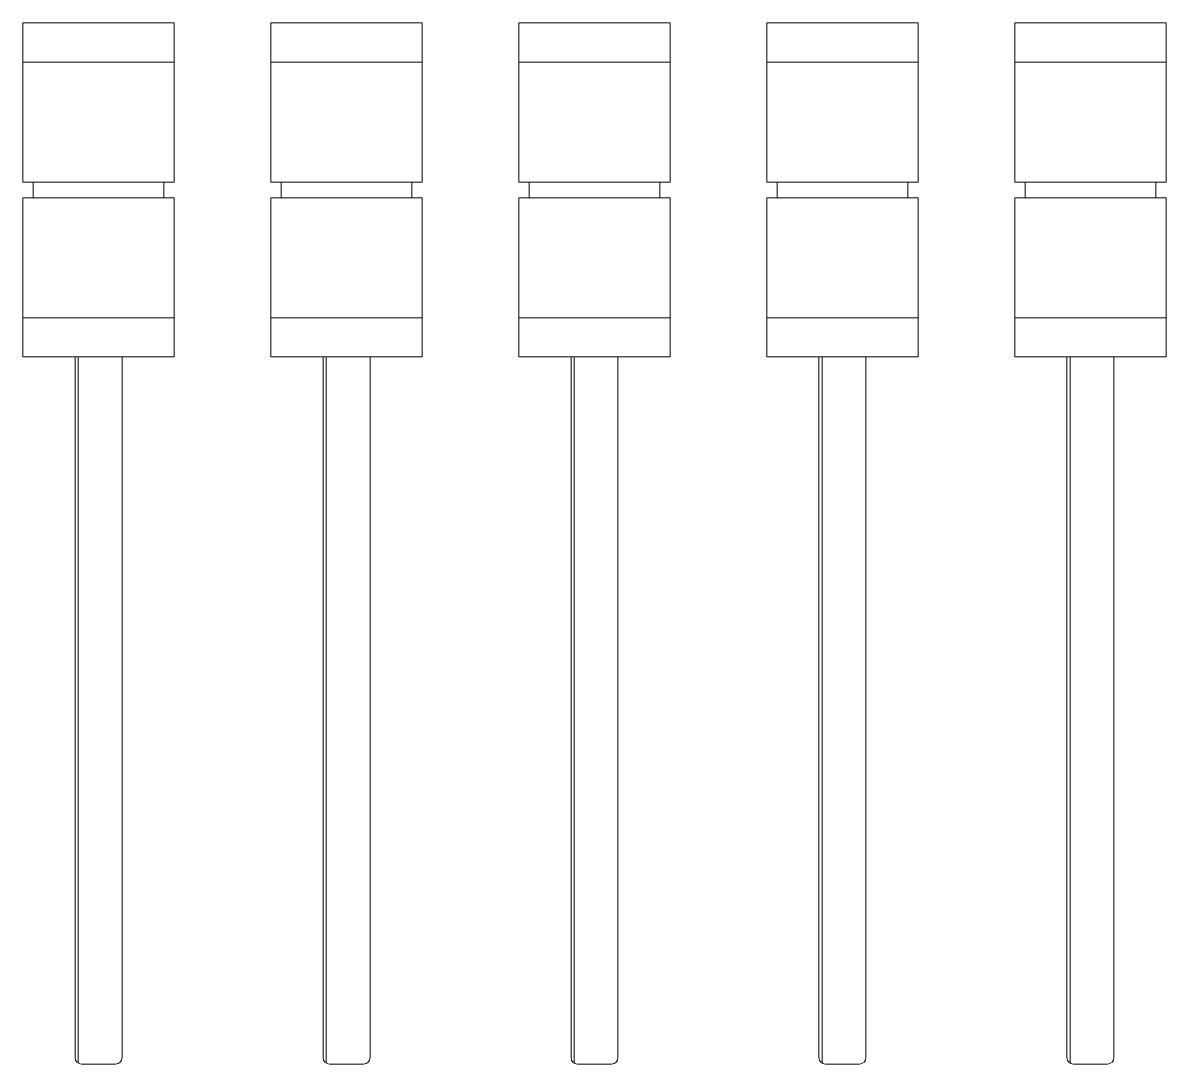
# Model space of a CAD drawing. Header units: metres. Extents: x 0.424 to 0.895, y -0.018 to 0.953.
# Drawn here: x 0.564 to 0.6516, y 0.4372 to 0.517 of the extents above; entities that cross this region are included whole.
import ezdxf

# ---------------------------------------------------------------- set-up
doc = ezdxf.new("R2010")
doc.units = ezdxf.units.M
doc.layers.add('Sichtbar (ISO)', color=7, linetype='Continuous', lineweight=50)
doc.layers.add('Sichtbar schmal (ISO)', color=7, linetype='Continuous', lineweight=35)

msp = doc.modelspace()

# ---------------------------------------------------------------- linework, layer by layer
at = {"layer": 'Sichtbar (ISO)', "lineweight": 9}
for p, q in [((0.5640000000000007, 0.5169760999609783), (0.5640000000000007, 0.5139760999609784)), ((0.5640000000000007, 0.5169760999609783), (0.5756000000000006, 0.5169760999609783)), ((0.5756000000000006, 0.5139760999609784), (0.5756000000000006, 0.5169760999609783)), ((0.5830000000000006, 0.5169760999609783), (0.5830000000000006, 0.5139760999609784)), ((0.5830000000000006, 0.5169760999609783), (0.5946000000000006, 0.5169760999609783)), ((0.5946000000000006, 0.5139760999609784), (0.5946000000000006, 0.5169760999609783)), ((0.6020000000000002, 0.5169760999609783), (0.6020000000000002, 0.5139760999609784)), ((0.6020000000000002, 0.5169760999609783), (0.6136000000000001, 0.5169760999609783)), ((0.6136000000000001, 0.5139760999609784), (0.6136000000000001, 0.5169760999609783)), ((0.6210000000000002, 0.5169760999609783), (0.6210000000000002, 0.5139760999609784)), ((0.6210000000000002, 0.5169760999609783), (0.6326000000000002, 0.5169760999609783)), ((0.6326000000000002, 0.5139760999609784), (0.6326000000000002, 0.5169760999609783)), ((0.6400000000000002, 0.5169760999609783), (0.6400000000000002, 0.5139760999609784)), ((0.6400000000000002, 0.5169760999609783), (0.6516000000000001, 0.5169760999609783)), ((0.6516000000000001, 0.5139760999609784), (0.6516000000000001, 0.5169760999609783)), ((0.5640000000000007, 0.5139760999609784), (0.5640000000000007, 0.5047760999609784)), ((0.5640000000000007, 0.5139760999609784), (0.5756000000000006, 0.5139760999609784)), ((0.5756000000000006, 0.5047760999609784), (0.5756000000000006, 0.5139760999609784)), ((0.5830000000000006, 0.5139760999609784), (0.5830000000000006, 0.5047760999609784)), ((0.5830000000000006, 0.5139760999609784), (0.5946000000000006, 0.5139760999609784)), ((0.5946000000000006, 0.5047760999609784), (0.5946000000000006, 0.5139760999609784)), ((0.6020000000000002, 0.5139760999609784), (0.6020000000000002, 0.5047760999609784)), ((0.6020000000000002, 0.5139760999609784), (0.6136000000000001, 0.5139760999609784)), ((0.6136000000000001, 0.5047760999609784), (0.6136000000000001, 0.5139760999609784)), ((0.6210000000000002, 0.5139760999609784), (0.6210000000000002, 0.5047760999609784)), ((0.6210000000000002, 0.5139760999609784), (0.6326000000000002, 0.5139760999609784)), ((0.6326000000000002, 0.5047760999609784), (0.6326000000000002, 0.5139760999609784)), ((0.6400000000000002, 0.5139760999609784), (0.6400000000000002, 0.5047760999609784)), ((0.6400000000000002, 0.5139760999609784), (0.6516000000000001, 0.5139760999609784)), ((0.6516000000000001, 0.5047760999609784), (0.6516000000000001, 0.5139760999609784)), ((0.5640000000000007, 0.5047760999609785), (0.5756000000000006, 0.5047760999609785)), ((0.5648000000000009, 0.5047760999609785), (0.5648000000000009, 0.5035760999609784)), ((0.5748000000000004, 0.5047760999609785), (0.5748000000000004, 0.5035760999609784)), ((0.5830000000000006, 0.5047760999609785), (0.5946000000000006, 0.5047760999609785)), ((0.5838000000000004, 0.5047760999609785), (0.5838000000000004, 0.5035760999609784)), ((0.5938000000000004, 0.5047760999609785), (0.5938000000000004, 0.5035760999609784)), ((0.6020000000000002, 0.5047760999609785), (0.6136000000000001, 0.5047760999609785)), ((0.6028000000000004, 0.5047760999609785), (0.6028000000000004, 0.5035760999609784)), ((0.6128000000000003, 0.5047760999609785), (0.6128000000000003, 0.5035760999609784)), ((0.6210000000000002, 0.5047760999609785), (0.6326000000000002, 0.5047760999609785)), ((0.6218000000000004, 0.5047760999609785), (0.6218000000000004, 0.5035760999609784)), ((0.6318000000000004, 0.5047760999609785), (0.6318000000000004, 0.5035760999609784)), ((0.6400000000000002, 0.5047760999609785), (0.6516000000000001, 0.5047760999609785)), ((0.6408000000000004, 0.5047760999609785), (0.6408000000000004, 0.5035760999609784)), ((0.6508000000000004, 0.5047760999609785), (0.6508000000000004, 0.5035760999609784)), ((0.5640000000000007, 0.5035760999609784), (0.5640000000000007, 0.4943760999609785)), ((0.5756000000000006, 0.5035760999609784), (0.5640000000000007, 0.5035760999609784)), ((0.5756000000000006, 0.4943760999609785), (0.5756000000000006, 0.5035760999609785)), ((0.5830000000000006, 0.5035760999609784), (0.5830000000000006, 0.4943760999609785)), ((0.5946000000000006, 0.5035760999609784), (0.5830000000000006, 0.5035760999609784)), ((0.5946000000000006, 0.4943760999609785), (0.5946000000000006, 0.5035760999609785)), ((0.6020000000000002, 0.5035760999609784), (0.6020000000000002, 0.4943760999609785)), ((0.6136000000000001, 0.5035760999609784), (0.6020000000000002, 0.5035760999609784)), ((0.6136000000000001, 0.4943760999609785), (0.6136000000000001, 0.5035760999609785)), ((0.6210000000000002, 0.5035760999609784), (0.6210000000000002, 0.4943760999609785)), ((0.6326000000000002, 0.5035760999609784), (0.6210000000000002, 0.5035760999609784)), ((0.6326000000000002, 0.4943760999609785), (0.6326000000000002, 0.5035760999609785)), ((0.6400000000000002, 0.5035760999609784), (0.6400000000000002, 0.4943760999609785)), ((0.6516000000000001, 0.5035760999609784), (0.6400000000000002, 0.5035760999609784)), ((0.6516000000000001, 0.4943760999609785), (0.6516000000000001, 0.5035760999609785)), ((0.5640000000000007, 0.4943760999609785), (0.5640000000000007, 0.4913760999609785)), ((0.5640000000000007, 0.4943760999609785), (0.5756000000000006, 0.4943760999609785)), ((0.5756000000000006, 0.4913760999609785), (0.5756000000000006, 0.4943760999609785)), ((0.5830000000000006, 0.4943760999609785), (0.5830000000000006, 0.4913760999609785)), ((0.5830000000000006, 0.4943760999609785), (0.5946000000000006, 0.4943760999609785)), ((0.5946000000000006, 0.4913760999609785), (0.5946000000000006, 0.4943760999609785)), ((0.6020000000000002, 0.4943760999609785), (0.6020000000000002, 0.4913760999609785)), ((0.6020000000000002, 0.4943760999609785), (0.6136000000000001, 0.4943760999609785)), ((0.6136000000000001, 0.4913760999609785), (0.6136000000000001, 0.4943760999609785)), ((0.6210000000000002, 0.4943760999609785), (0.6210000000000002, 0.4913760999609785)), ((0.6210000000000002, 0.4943760999609785), (0.6326000000000002, 0.4943760999609785)), ((0.6326000000000002, 0.4913760999609785), (0.6326000000000002, 0.4943760999609785)), ((0.6400000000000002, 0.4943760999609785), (0.6400000000000002, 0.4913760999609785)), ((0.6400000000000002, 0.4943760999609785), (0.6516000000000001, 0.4943760999609785)), ((0.6516000000000001, 0.4913760999609785), (0.6516000000000001, 0.4943760999609785)), ((0.5640000000000007, 0.4913760999609785), (0.5756000000000006, 0.4913760999609785)), ((0.5679996739162682, 0.437676426079791), (0.5679996739162682, 0.4913760999609785)), ((0.5715996739162681, 0.4913760999609785), (0.5715996739162681, 0.437676426079791)), ((0.5830000000000006, 0.4913760999609785), (0.5946000000000006, 0.4913760999609785)), ((0.5869996739162682, 0.437676426079791), (0.5869996739162682, 0.4913760999609784)), ((0.5905996739162681, 0.4913760999609784), (0.5905996739162681, 0.437676426079791)), ((0.6020000000000002, 0.4913760999609785), (0.6136000000000001, 0.4913760999609785)), ((0.6059996739162682, 0.437676426079791), (0.6059996739162682, 0.4913760999609785)), ((0.6095996739162681, 0.4913760999609785), (0.6095996739162681, 0.437676426079791)), ((0.6210000000000002, 0.4913760999609785), (0.6326000000000002, 0.4913760999609785)), ((0.6249996739162682, 0.437676426079791), (0.6249996739162682, 0.4913760999609785)), ((0.628599673916268, 0.4913760999609785), (0.628599673916268, 0.437676426079791)), ((0.6400000000000002, 0.4913760999609785), (0.6516000000000001, 0.4913760999609785)), ((0.6439996739162682, 0.437676426079791), (0.6439996739162682, 0.4913760999609785)), ((0.647599673916268, 0.4913760999609784), (0.647599673916268, 0.437676426079791)), ((0.571099673916268, 0.437176426079791), (0.5684996739162682, 0.437176426079791)), ((0.590099673916268, 0.437176426079791), (0.5874996739162681, 0.437176426079791)), ((0.6090996739162681, 0.437176426079791), (0.6064996739162681, 0.437176426079791)), ((0.6280996739162681, 0.437176426079791), (0.6254996739162682, 0.437176426079791)), ((0.6470996739162681, 0.437176426079791), (0.6444996739162682, 0.437176426079791))]:
    msp.add_line(p, q, dxfattribs=at)
for centre, radius, start, end in [((0.5684996739162682, 0.437676426079791), 0.0005, 180, 270), ((0.571099673916268, 0.437676426079791), 0.0004999999999999432, 270, 0), ((0.5874996739162681, 0.437676426079791), 0.0005, 180, 270), ((0.590099673916268, 0.437676426079791), 0.0004999999999999432, 270, 0), ((0.6064996739162681, 0.437676426079791), 0.0005, 180, 270), ((0.6090996739162681, 0.437676426079791), 0.0004999999999999432, 270, 0), ((0.6254996739162682, 0.437676426079791), 0.0005, 180, 270), ((0.6280996739162681, 0.437676426079791), 0.0004999999999999432, 270, 0), ((0.6444996739162682, 0.437676426079791), 0.0005, 180, 270), ((0.6470996739162681, 0.437676426079791), 0.0004999999999999432, 270, 0)]:
    msp.add_arc(centre, radius, start, end, dxfattribs=at)
at = {"layer": 'Sichtbar schmal (ISO)', "lineweight": 9}
for p, q in [((0.5682500000000016, 0.4372432252770035), (0.5682500000000016, 0.4913760999609788)), ((0.5872500000000016, 0.4372432252770037), (0.5872500000000016, 0.4913760999609788)), ((0.6062500000000016, 0.4372432252770037), (0.6062500000000016, 0.4913760999609788)), ((0.6252500000000015, 0.4372432252770037), (0.6252500000000015, 0.4913760999609788)), ((0.6442500000000015, 0.4372432252770038), (0.6442500000000015, 0.4913760999609788))]:
    msp.add_line(p, q, dxfattribs=at)

doc.saveas('drawing.dxf')
